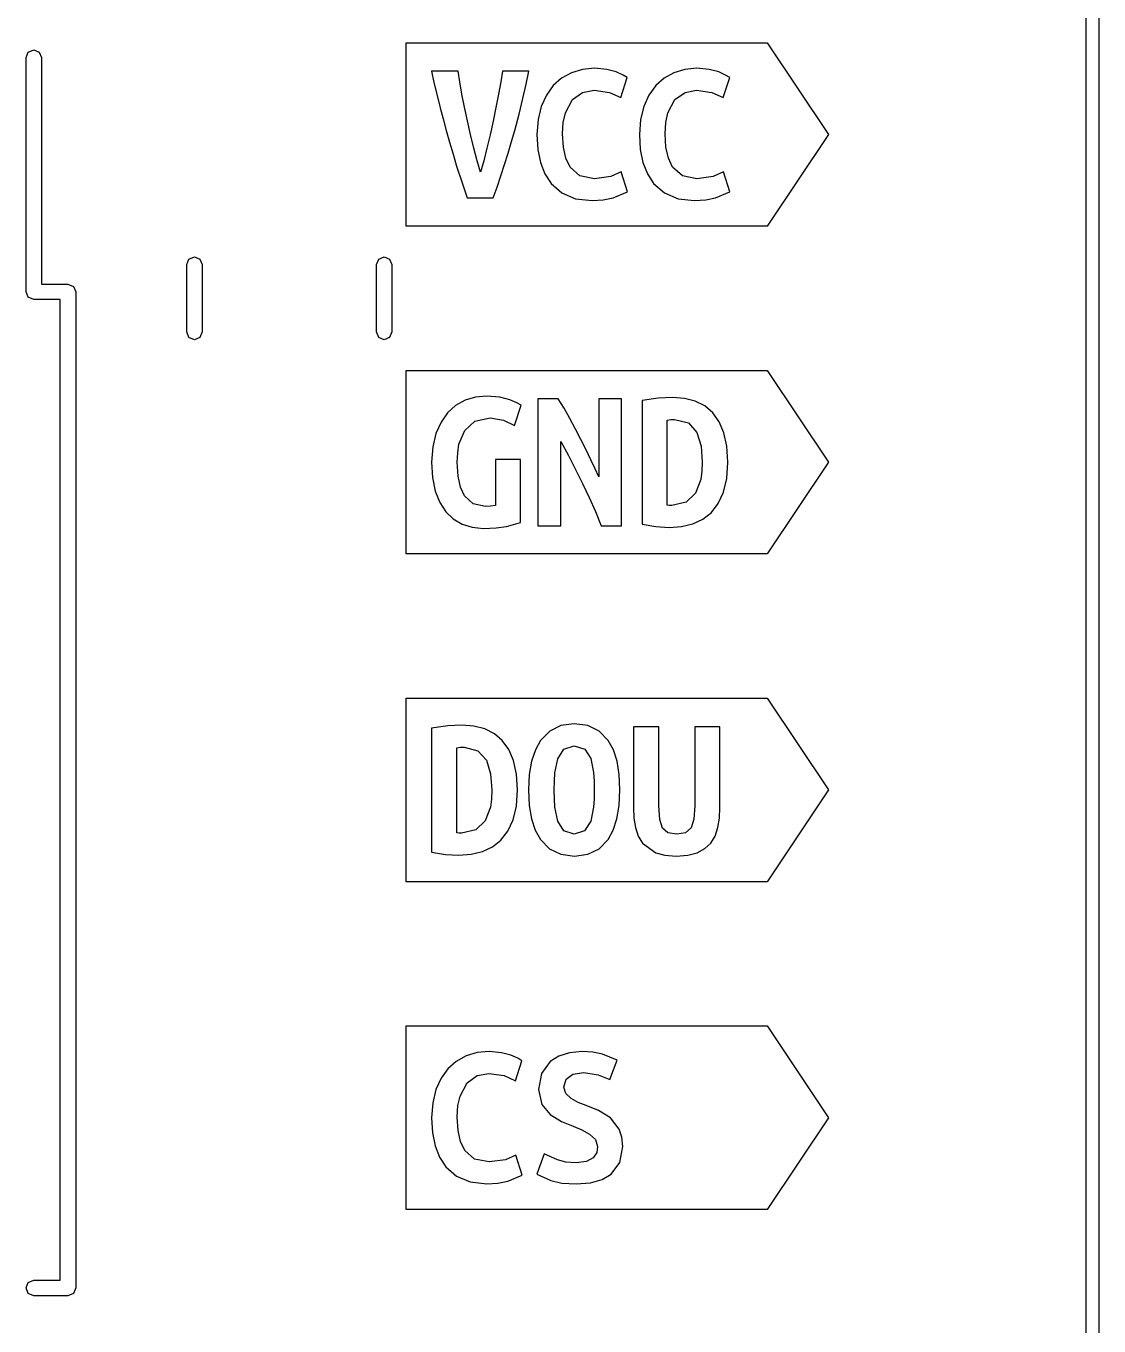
# Model space of a CAD drawing. Extents: x 35 to 66.6, y -66.6 to -35.
# Drawn here: x 58.28 to 66.6, y -54.95 to -44.88 of the extents above; entities that cross this region are included whole.
import ezdxf

# ---------------------------------------------------------------- set-up
doc = ezdxf.new("R2010")
doc.units = 0
doc.layers.add('BLACK', color=7, linetype='CONTINUOUS')

msp = doc.modelspace()

# ---------------------------------------------------------------- linework, layer by layer
at = {"layer": 'BLACK', "linetype": 'CONTINUOUS'}
for p, q in [((66.598, -35.052), (66.598, -66.548)), ((66.498, -66.498), (66.498, -37.5727)), ((61.2292, -46.4318), (61.2292, -45.0094)), ((61.2292, -45.0094), (61.4276, -45.0094)), ((61.4276, -45.0094), (63.8297, -45.0094)), ((63.8297, -45.0094), (64.0282, -45.0094)), ((64.0282, -45.0094), (64.5023, -45.7206)), ((58.285, -45.125), (58.3026, -45.0826)), ((58.285, -46.94), (58.285, -45.125)), ((58.3026, -45.0826), (58.345, -45.065)), ((58.345, -45.065), (58.3874, -45.0826)), ((58.3874, -45.0826), (58.405, -45.125)), ((58.405, -45.125), (58.405, -46.88)), ((61.634, -45.2301), (61.4276, -45.2301)), ((61.4276, -45.2301), (61.4459, -45.319)), ((61.6459, -45.3124), (61.634, -45.2301)), ((61.9769, -45.2301), (61.9626, -45.3126)), ((62.1817, -45.2301), (61.9769, -45.2301)), ((62.1605, -45.3309), (62.1817, -45.2301)), ((62.5966, -45.2164), (62.5111, -45.242)), ((62.6897, -45.2079), (62.5966, -45.2164)), ((62.7841, -45.2166), (62.6897, -45.2079)), ((62.858, -45.2364), (62.7841, -45.2166)), ((63.3904, -45.2164), (63.3048, -45.242)), ((63.4834, -45.2079), (63.3904, -45.2164)), ((63.5779, -45.2166), (63.4834, -45.2079)), ((63.6517, -45.2364), (63.5779, -45.2166)), ((61.4459, -45.319), (61.4721, -45.4301)), ((61.6626, -45.4071), (61.6459, -45.3124)), ((61.9626, -45.3126), (61.9452, -45.4079)), ((62.1349, -45.4428), (62.1605, -45.3309)), ((62.4349, -45.2841), (62.3698, -45.342)), ((62.5111, -45.242), (62.4349, -45.2841)), ((62.9111, -45.2602), (62.858, -45.2364)), ((62.8929, -45.4349), (62.9437, -45.2793)), ((62.9437, -45.2793), (62.9111, -45.2602)), ((63.2286, -45.2841), (63.1636, -45.342)), ((63.3048, -45.242), (63.2286, -45.2841)), ((63.7049, -45.2602), (63.6517, -45.2364)), ((63.6866, -45.4349), (63.7374, -45.2793)), ((63.7374, -45.2793), (63.7049, -45.2602)), ((61.4721, -45.4301), (61.4931, -45.5133)), ((61.6826, -45.5095), (61.6626, -45.4071)), ((61.9452, -45.4079), (61.9253, -45.5109)), ((62.3168, -45.4152), (62.2769, -45.5031)), ((62.3698, -45.342), (62.3168, -45.4152)), ((62.519, -45.45), (62.5968, -45.3944)), ((62.5968, -45.3944), (62.6865, -45.3777)), ((62.6865, -45.3777), (62.8048, -45.3944)), ((62.8048, -45.3944), (62.8929, -45.4349)), ((63.1106, -45.4152), (63.0707, -45.5031)), ((63.1636, -45.342), (63.1106, -45.4152)), ((63.3128, -45.45), (63.3906, -45.3944)), ((63.3906, -45.3944), (63.4803, -45.3777)), ((63.4803, -45.3777), (63.5985, -45.3944)), ((63.5985, -45.3944), (63.6866, -45.4349)), ((61.4931, -45.5133), (61.5158, -45.5998)), ((61.7046, -45.6151), (61.6826, -45.5095)), ((61.9253, -45.5109), (61.9039, -45.6166)), ((62.1051, -45.5633), (62.1349, -45.4428)), ((62.2769, -45.5031), (62.2519, -45.6051)), ((62.4635, -45.5539), (62.519, -45.45)), ((63.0707, -45.5031), (63.0457, -45.6051)), ((63.2572, -45.5539), (63.3128, -45.45)), ((61.5158, -45.5998), (61.5403, -45.6897)), ((61.7285, -45.7214), (61.7046, -45.6151)), ((61.9039, -45.6166), (61.8809, -45.723)), ((62.0714, -45.6897), (62.1051, -45.5633)), ((62.2519, -45.6051), (62.2436, -45.7206)), ((62.442, -45.7159), (62.4474, -45.627)), ((62.4474, -45.627), (62.4635, -45.5539)), ((63.0457, -45.6051), (63.0374, -45.7206)), ((63.2358, -45.7159), (63.2412, -45.627)), ((63.2412, -45.627), (63.2572, -45.5539)), ((61.5403, -45.6897), (61.5663, -45.7813)), ((61.7539, -45.8262), (61.7285, -45.7214)), ((61.8809, -45.723), (61.8563, -45.8278)), ((62.0468, -45.7764), (62.0714, -45.6897)), ((62.2436, -45.7206), (62.2505, -45.8366)), ((62.4485, -45.8193), (62.442, -45.7159)), ((63.0374, -45.7206), (63.0442, -45.8366)), ((63.2422, -45.8193), (63.2358, -45.7159)), ((64.5023, -45.7206), (64.0282, -46.4318)), ((61.5663, -45.7813), (61.5933, -45.8731)), ((61.7799, -45.9248), (61.7539, -45.8262)), ((61.8563, -45.8278), (61.8309, -45.926)), ((62.0206, -45.8643), (62.0468, -45.7764)), ((62.2505, -45.8366), (62.271, -45.9385)), ((62.4678, -45.9053), (62.4485, -45.8193)), ((63.0442, -45.8366), (63.0647, -45.9385)), ((63.2615, -45.9053), (63.2422, -45.8193)), ((61.5933, -45.8731), (61.6213, -45.9651)), ((61.8055, -46.0127), (61.7799, -45.9248)), ((61.8309, -45.926), (61.8055, -46.0127)), ((61.9928, -45.9532), (62.0206, -45.8643)), ((62.271, -45.9385), (62.3052, -46.0263)), ((62.5, -45.9738), (62.4678, -45.9053)), ((63.0647, -45.9385), (63.099, -46.0263)), ((63.2937, -45.9738), (63.2615, -45.9053)), ((61.6213, -45.9651), (61.663, -46.0961)), ((61.9639, -46.0416), (61.9928, -45.9532)), ((62.3052, -46.0263), (62.3531, -46.1)), ((62.5764, -46.0411), (62.5, -45.9738)), ((62.6897, -46.0635), (62.5764, -46.0411)), ((62.8961, -46.0111), (62.8159, -46.0461)), ((62.9453, -46.1651), (62.8961, -46.0111)), ((63.099, -46.0263), (63.1469, -46.1)), ((63.3701, -46.0411), (63.2937, -45.9738)), ((63.4834, -46.0635), (63.3701, -46.0411)), ((63.6898, -46.0111), (63.6096, -46.0461)), ((63.739, -46.1651), (63.6898, -46.0111)), ((61.663, -46.0961), (61.7023, -46.2127)), ((61.9039, -46.2127), (61.9342, -46.1282)), ((61.9342, -46.1282), (61.9639, -46.0416)), ((62.3531, -46.1), (62.4371, -46.1741)), ((62.8159, -46.0461), (62.6897, -46.0635)), ((63.1469, -46.1), (63.2309, -46.1741)), ((63.6096, -46.0461), (63.4834, -46.0635)), ((61.7023, -46.2127), (61.9039, -46.2127)), ((62.4371, -46.1741), (62.5429, -46.2186)), ((62.5429, -46.2186), (62.6706, -46.2334)), ((62.6706, -46.2334), (62.7574, -46.228)), ((62.7574, -46.228), (62.8334, -46.212)), ((62.8334, -46.212), (62.9453, -46.1651)), ((63.2309, -46.1741), (63.3367, -46.2186)), ((63.3367, -46.2186), (63.4644, -46.2334)), ((63.4644, -46.2334), (63.5511, -46.228)), ((63.5511, -46.228), (63.6271, -46.212)), ((63.6271, -46.212), (63.739, -46.1651)), ((61.4276, -46.4318), (61.2292, -46.4318)), ((61.7023, -46.4318), (61.4276, -46.4318)), ((62.6706, -46.4318), (61.7023, -46.4318)), ((63.4644, -46.4318), (62.6706, -46.4318)), ((63.8297, -46.4318), (63.4644, -46.4318)), ((64.0282, -46.4318), (63.8297, -46.4318)), ((59.53, -46.7287), (59.5476, -46.6863)), ((59.53, -47.2513), (59.53, -46.7287)), ((59.5476, -46.6863), (59.59, -46.6687)), ((59.59, -46.6687), (59.6324, -46.6863)), ((59.6324, -46.6863), (59.65, -46.7287)), ((59.65, -46.7287), (59.65, -47.2513)), ((61, -46.7287), (61.0176, -46.6863)), ((61, -47.2513), (61, -46.7287)), ((61.0176, -46.6863), (61.06, -46.6687)), ((61.06, -46.6687), (61.1024, -46.6863)), ((61.1024, -46.6863), (61.12, -46.7287)), ((61.12, -46.7287), (61.12, -47.2513)), ((58.3026, -46.9824), (58.285, -46.94)), ((58.285, -46.94), (58.285, -46.94)), ((58.405, -46.88), (58.61, -46.88)), ((58.61, -46.88), (58.6524, -46.8976)), ((58.6524, -46.8976), (58.67, -46.94)), ((58.67, -46.94), (58.67, -50.8)), ((58.345, -47), (58.3026, -46.9824)), ((58.55, -47), (58.345, -47)), ((58.55, -50.8), (58.55, -47)), ((59.5476, -47.2937), (59.53, -47.2513)), ((59.59, -47.3113), (59.5476, -47.2937)), ((59.6324, -47.2937), (59.59, -47.3113)), ((59.65, -47.2513), (59.6324, -47.2937)), ((61.0176, -47.2937), (61, -47.2513)), ((61.06, -47.3113), (61.0176, -47.2937)), ((61.1024, -47.2937), (61.06, -47.3113)), ((61.12, -47.2513), (61.1024, -47.2937)), ((61.2292, -48.9718), (61.2292, -47.5494)), ((61.2292, -47.5494), (61.4276, -47.5494)), ((61.4276, -47.5494), (63.8297, -47.5494)), ((63.8297, -47.5494), (64.0282, -47.5494)), ((64.0282, -47.5494), (64.5023, -48.2606)), ((61.8531, -47.7479), (61.767, -47.756)), ((61.9555, -47.7566), (61.8531, -47.7479)), ((61.6138, -47.8211), (61.5515, -47.878)), ((61.6864, -47.7804), (61.6138, -47.8211)), ((61.767, -47.756), (61.6864, -47.7804)), ((62.0341, -47.7764), (61.9555, -47.7566)), ((62.0888, -47.8002), (62.0341, -47.7764)), ((62.0706, -47.9749), (62.1214, -47.8193)), ((62.1214, -47.8193), (62.0888, -47.8002)), ((62.4087, -47.7701), (62.2515, -47.7701)), ((62.2515, -47.7701), (62.2515, -48.7527)), ((62.4532, -47.8429), (62.4087, -47.7701)), ((62.4976, -47.9217), (62.4532, -47.8429)), ((62.8992, -47.7701), (62.723, -47.7701)), ((62.723, -47.7701), (62.723, -48.3749)), ((62.8992, -48.7527), (62.8992, -47.7701)), ((63.1834, -47.7637), (63.058, -47.7828)), ((63.058, -47.7828), (63.058, -48.7416)), ((63.2929, -47.759), (63.1834, -47.7637)), ((63.3856, -47.7661), (63.2929, -47.759)), ((63.4699, -47.7875), (63.3856, -47.7661)), ((63.544, -47.8243), (63.4699, -47.7875)), ((63.6057, -47.8772), (63.544, -47.8243)), ((61.5003, -47.9509), (61.461, -48.0392)), ((61.5515, -47.878), (61.5003, -47.9509)), ((61.684, -48.0138), (61.7626, -47.9431)), ((61.7626, -47.9431), (61.8801, -47.9177)), ((61.8801, -47.9177), (61.9848, -47.9352)), ((61.9848, -47.9352), (62.0706, -47.9749)), ((62.5415, -48.0032), (62.4976, -47.9217)), ((63.2533, -47.9336), (63.2818, -47.9296)), ((63.2533, -48.594), (63.2533, -47.9336)), ((63.2818, -47.9296), (63.3104, -47.9288)), ((63.3104, -47.9288), (63.4168, -47.9566)), ((63.6551, -47.9467), (63.6057, -47.8772)), ((63.6922, -48.0328), (63.6551, -47.9467)), ((61.461, -48.0392), (61.436, -48.1425)), ((61.6396, -48.1217), (61.684, -48.0138)), ((62.5841, -48.0844), (62.5415, -48.0032)), ((63.4168, -47.9566), (63.4819, -48.0304)), ((63.4819, -48.0304), (63.5152, -48.1368)), ((63.7154, -48.137), (63.6922, -48.0328)), ((61.436, -48.1425), (61.4276, -48.2606)), ((61.6294, -48.1878), (61.6396, -48.1217)), ((62.4278, -48.7527), (62.4278, -48.1003)), ((62.4278, -48.1003), (62.4868, -48.2092)), ((62.6246, -48.1642), (62.5841, -48.0844)), ((63.5152, -48.1368), (63.5247, -48.2606)), ((63.7232, -48.2606), (63.7154, -48.137)), ((61.6261, -48.2606), (61.6294, -48.1878)), ((62.1166, -48.2384), (61.9213, -48.2384)), ((61.9213, -48.2384), (61.9213, -48.5972)), ((62.1166, -48.7289), (62.1166, -48.2384)), ((62.4868, -48.2092), (62.5431, -48.3179)), ((62.6619, -48.2416), (62.6246, -48.1642)), ((62.6951, -48.313), (62.6619, -48.2416)), ((61.4276, -48.2606), (61.4348, -48.3799)), ((61.6322, -48.3678), (61.6261, -48.2606)), ((62.5431, -48.3179), (62.5968, -48.4265)), ((62.723, -48.3749), (62.6951, -48.313)), ((63.5217, -48.3307), (63.5128, -48.3948)), ((63.5247, -48.2606), (63.5217, -48.3307)), ((63.7146, -48.387), (63.7232, -48.2606)), ((64.5023, -48.2606), (64.0282, -48.9718)), ((61.4348, -48.3799), (61.4562, -48.4837)), ((61.6508, -48.4543), (61.6322, -48.3678)), ((61.6816, -48.5202), (61.6508, -48.4543)), ((62.5968, -48.4265), (62.6479, -48.5351)), ((63.5128, -48.3948), (63.4731, -48.5003)), ((63.689, -48.4932), (63.7146, -48.387)), ((61.4562, -48.4837), (61.4907, -48.5718)), ((61.7503, -48.5827), (61.6816, -48.5202)), ((62.6479, -48.5351), (62.6963, -48.6438)), ((63.4731, -48.5003), (63.4001, -48.5702)), ((63.6483, -48.5803), (63.689, -48.4932)), ((61.4907, -48.5718), (61.5372, -48.644)), ((61.5372, -48.644), (61.5949, -48.7004)), ((61.8451, -48.6035), (61.7503, -48.5827)), ((61.8832, -48.6019), (61.8451, -48.6035)), ((61.9213, -48.5972), (61.8832, -48.6019)), ((62.6963, -48.6438), (62.7421, -48.7527)), ((63.2707, -48.5956), (63.2533, -48.594)), ((63.2882, -48.5956), (63.2707, -48.5956)), ((63.4001, -48.5702), (63.2882, -48.5956)), ((63.5285, -48.7017), (63.5946, -48.6496)), ((63.5946, -48.6496), (63.6483, -48.5803)), ((61.5949, -48.7004), (61.6634, -48.7408)), ((61.6634, -48.7408), (61.7418, -48.7652)), ((61.9263, -48.7694), (62.0079, -48.7575)), ((62.0079, -48.7575), (62.1166, -48.7289)), ((62.2515, -48.7527), (62.4278, -48.7527)), ((62.7421, -48.7527), (62.8992, -48.7527)), ((63.058, -48.7416), (63.1651, -48.7599)), ((63.1651, -48.7599), (63.2675, -48.7654)), ((63.2675, -48.7654), (63.3634, -48.7585)), ((63.3634, -48.7585), (63.4509, -48.7377)), ((63.4509, -48.7377), (63.5285, -48.7017)), ((61.7418, -48.7652), (61.8293, -48.7734)), ((61.8293, -48.7734), (61.9263, -48.7694)), ((61.4276, -48.9718), (61.2292, -48.9718)), ((61.8293, -48.9718), (61.4276, -48.9718)), ((62.7421, -48.9718), (61.8293, -48.9718)), ((63.2675, -48.9718), (62.7421, -48.9718)), ((63.8297, -48.9718), (63.2675, -48.9718)), ((64.0282, -48.9718), (63.8297, -48.9718)), ((61.2292, -51.5118), (61.2292, -50.0894)), ((61.2292, -50.0894), (61.4276, -50.0894)), ((61.4276, -50.0894), (63.8297, -50.0894)), ((63.8297, -50.0894), (64.0282, -50.0894)), ((64.0282, -50.0894), (64.5023, -50.8006)), ((61.553, -50.3037), (61.4276, -50.3228)), ((61.4276, -50.3228), (61.4276, -51.2816)), ((61.6626, -50.299), (61.553, -50.3037)), ((61.7553, -50.3061), (61.6626, -50.299)), ((61.8396, -50.3275), (61.7553, -50.3061)), ((61.9136, -50.3643), (61.8396, -50.3275)), ((61.9753, -50.4172), (61.9136, -50.3643)), ((62.3427, -50.3454), (62.2722, -50.4172)), ((62.4295, -50.3022), (62.3427, -50.3454)), ((62.5325, -50.2879), (62.4295, -50.3022)), ((62.6387, -50.3022), (62.5325, -50.2879)), ((62.7266, -50.3454), (62.6387, -50.3022)), ((62.7961, -50.4172), (62.7266, -50.3454)), ((63.1882, -50.3101), (62.9913, -50.3101)), ((62.9913, -50.3101), (62.9913, -50.9371)), ((63.1882, -50.9244), (63.1882, -50.3101)), ((63.6612, -50.3101), (63.466, -50.3101)), ((63.466, -50.3101), (63.466, -50.9229)), ((63.6612, -50.9371), (63.6612, -50.3101)), ((61.6229, -50.4736), (61.6515, -50.4696)), ((61.6229, -51.134), (61.6229, -50.4736)), ((61.6515, -50.4696), (61.68, -50.4688)), ((61.68, -50.4688), (61.7864, -50.4966)), ((62.0247, -50.4867), (61.9753, -50.4172)), ((62.2722, -50.4172), (62.2312, -50.4897)), ((62.4516, -50.4847), (62.5325, -50.4577)), ((62.5325, -50.4577), (62.6135, -50.4847)), ((62.8356, -50.4897), (62.7961, -50.4172)), ((61.7864, -50.4966), (61.8515, -50.5704)), ((61.8515, -50.5704), (61.8848, -50.6768)), ((62.0618, -50.5728), (62.0247, -50.4867)), ((62.0851, -50.677), (62.0618, -50.5728)), ((62.2312, -50.4897), (62.2019, -50.5778)), ((62.3825, -50.6673), (62.4047, -50.5585)), ((62.4047, -50.5585), (62.4516, -50.4847)), ((62.6135, -50.4847), (62.6603, -50.5577)), ((62.6603, -50.5577), (62.6825, -50.6665)), ((62.8639, -50.5778), (62.8356, -50.4897)), ((62.2019, -50.5778), (62.1844, -50.6814)), ((62.3783, -50.7316), (62.3825, -50.6673)), ((62.6825, -50.6665), (62.6867, -50.7314)), ((62.8809, -50.6814), (62.8639, -50.5778)), ((61.8848, -50.6768), (61.8944, -50.8006)), ((62.0928, -50.8006), (62.0851, -50.677)), ((62.1844, -50.6814), (62.1785, -50.8006)), ((62.377, -50.8006), (62.3783, -50.7316)), ((62.6867, -50.7314), (62.6881, -50.8006)), ((62.8865, -50.8006), (62.8809, -50.6814)), ((58.55, -54.6), (58.55, -50.8)), ((58.67, -50.8), (58.67, -54.66)), ((61.8914, -50.8707), (61.8824, -50.9348)), ((61.8944, -50.8006), (61.8914, -50.8707)), ((62.0843, -50.927), (62.0928, -50.8006)), ((62.1785, -50.8006), (62.1842, -50.9198)), ((62.3783, -50.8699), (62.377, -50.8006)), ((62.3825, -50.9348), (62.3783, -50.8699)), ((62.6867, -50.8697), (62.6825, -50.934)), ((62.6881, -50.8006), (62.6867, -50.8697)), ((62.8808, -50.9198), (62.8865, -50.8006)), ((64.5023, -50.8006), (64.0282, -51.5118)), ((61.8824, -50.9348), (61.8428, -51.0403)), ((62.0587, -51.0332), (62.0843, -50.927)), ((62.1842, -50.9198), (62.2013, -51.0235)), ((62.4047, -51.0435), (62.3825, -50.9348)), ((62.6825, -50.934), (62.6603, -51.0427)), ((62.8635, -51.0235), (62.8808, -50.9198)), ((62.9913, -50.9371), (62.9953, -51.0189)), ((63.1945, -51.0284), (63.1882, -50.9244)), ((63.466, -50.9229), (63.4596, -51.0268)), ((63.6573, -51.0189), (63.6612, -50.9371)), ((61.8428, -51.0403), (61.7697, -51.1102)), ((62.018, -51.1203), (62.0587, -51.0332)), ((62.2013, -51.0235), (62.2299, -51.1115)), ((62.4516, -51.1165), (62.4047, -51.0435)), ((62.6603, -51.0427), (62.6127, -51.1165)), ((62.8348, -51.1115), (62.8635, -51.0235)), ((62.9953, -51.0189), (63.0072, -51.0927)), ((63.2159, -51.0959), (63.1945, -51.0284)), ((63.4596, -51.0268), (63.4374, -51.0951)), ((63.6454, -51.0927), (63.6573, -51.0189)), ((61.6404, -51.1356), (61.6229, -51.134)), ((61.6578, -51.1356), (61.6404, -51.1356)), ((61.7697, -51.1102), (61.6578, -51.1356)), ((61.9642, -51.1896), (62.018, -51.1203)), ((62.2299, -51.1115), (62.2698, -51.184)), ((62.5325, -51.1435), (62.4516, -51.1165)), ((62.6127, -51.1165), (62.5325, -51.1435)), ((62.7945, -51.184), (62.8348, -51.1115)), ((63.0072, -51.0927), (63.0286, -51.1574)), ((63.0286, -51.1574), (63.0612, -51.2118)), ((63.258, -51.1324), (63.2159, -51.0959)), ((63.3263, -51.1435), (63.258, -51.1324)), ((63.3945, -51.1324), (63.3263, -51.1435)), ((63.4374, -51.0951), (63.3945, -51.1324)), ((63.5898, -51.2118), (63.6235, -51.1574)), ((63.6235, -51.1574), (63.6454, -51.0927)), ((61.733, -51.2985), (61.8205, -51.2777)), ((61.8205, -51.2777), (61.8981, -51.2417)), ((61.8981, -51.2417), (61.9642, -51.1896)), ((62.2698, -51.184), (62.3397, -51.2559)), ((62.3397, -51.2559), (62.4278, -51.299)), ((62.6378, -51.299), (62.7246, -51.2559)), ((62.7246, -51.2559), (62.7945, -51.184)), ((63.0612, -51.2118), (63.1636, -51.2872)), ((63.485, -51.2872), (63.5438, -51.2552)), ((63.5438, -51.2552), (63.5898, -51.2118)), ((61.4276, -51.2816), (61.5348, -51.2999)), ((61.5348, -51.2999), (61.6372, -51.3054)), ((61.6372, -51.3054), (61.733, -51.2985)), ((62.4278, -51.299), (62.5341, -51.3134)), ((62.5341, -51.3134), (62.6378, -51.299)), ((63.1636, -51.2872), (63.2356, -51.3068)), ((63.2356, -51.3068), (63.3231, -51.3134)), ((63.3231, -51.3134), (63.412, -51.3068)), ((63.412, -51.3068), (63.485, -51.2872)), ((61.4276, -51.5118), (61.2292, -51.5118)), ((61.6372, -51.5118), (61.4276, -51.5118)), ((62.5341, -51.5118), (61.6372, -51.5118)), ((63.3231, -51.5118), (62.5341, -51.5118)), ((63.8297, -51.5118), (63.3231, -51.5118)), ((64.0282, -51.5118), (63.8297, -51.5118)), ((61.2292, -54.0518), (61.2292, -52.6294)), ((61.2292, -52.6294), (61.4276, -52.6294)), ((61.4276, -52.6294), (63.8297, -52.6294)), ((63.8297, -52.6294), (64.0282, -52.6294)), ((64.0282, -52.6294), (64.5023, -53.3406)), ((61.6951, -52.862), (61.6189, -52.9041)), ((61.7807, -52.8364), (61.6951, -52.862)), ((61.8737, -52.8279), (61.7807, -52.8364)), ((61.9682, -52.8366), (61.8737, -52.8279)), ((62.042, -52.8564), (61.9682, -52.8366)), ((62.0952, -52.8802), (62.042, -52.8564)), ((62.1277, -52.8993), (62.0952, -52.8802)), ((62.4133, -52.8624), (62.346, -52.9056)), ((62.4956, -52.8365), (62.4133, -52.8624)), ((62.5929, -52.8279), (62.4956, -52.8365)), ((62.6776, -52.833), (62.5929, -52.8279)), ((62.7508, -52.8485), (62.6776, -52.833)), ((62.8643, -52.8945), (62.7508, -52.8485)), ((61.5538, -52.962), (61.5009, -53.0352)), ((61.6189, -52.9041), (61.5538, -52.962)), ((62.0769, -53.0549), (62.1277, -52.8993)), ((62.346, -52.9056), (62.2787, -52.9985)), ((62.5207, -53.0039), (62.6071, -52.9914)), ((62.6071, -52.9914), (62.7191, -53.0072)), ((62.8072, -53.0453), (62.8643, -52.8945)), ((61.5009, -53.0352), (61.461, -53.1231)), ((61.6475, -53.1739), (61.7031, -53.07)), ((61.7031, -53.07), (61.7808, -53.0144)), ((61.7808, -53.0144), (61.8705, -52.9977)), ((61.8705, -52.9977), (61.9888, -53.0144)), ((61.9888, -53.0144), (62.0769, -53.0549)), ((62.2787, -52.9985), (62.2563, -53.1215)), ((62.4516, -53.1041), (62.4689, -53.0415)), ((62.4689, -53.0415), (62.5207, -53.0039)), ((62.7191, -53.0072), (62.8072, -53.0453)), ((61.461, -53.1231), (61.436, -53.2251)), ((61.6314, -53.247), (61.6475, -53.1739)), ((62.2563, -53.1215), (62.2817, -53.2382)), ((62.4674, -53.1541), (62.4516, -53.1041)), ((62.5079, -53.1922), (62.4674, -53.1541)), ((62.5635, -53.2216), (62.5079, -53.1922)), ((61.436, -53.2251), (61.4276, -53.3406)), ((61.6261, -53.3359), (61.6314, -53.247)), ((62.2817, -53.2382), (62.346, -53.3168)), ((62.6246, -53.2454), (62.5635, -53.2216)), ((62.7206, -53.2843), (62.6246, -53.2454)), ((62.8127, -53.3414), (62.7206, -53.2843)), ((61.4276, -53.3406), (61.4345, -53.4566)), ((61.6325, -53.4393), (61.6261, -53.3359)), ((62.346, -53.3168), (62.4325, -53.3692)), ((62.4325, -53.3692), (62.5246, -53.4057)), ((62.8818, -53.4303), (62.8127, -53.3414)), ((64.5023, -53.3406), (64.0282, -54.0518)), ((61.4345, -53.4566), (61.455, -53.5585)), ((61.6518, -53.5253), (61.6325, -53.4393)), ((62.5246, -53.4057), (62.5913, -53.4335)), ((62.5913, -53.4335), (62.6516, -53.4668)), ((62.6516, -53.4668), (62.696, -53.5089)), ((62.902, -53.4904), (62.8818, -53.4303)), ((62.9088, -53.5645), (62.902, -53.4904)), ((61.455, -53.5585), (61.4892, -53.6463)), ((61.684, -53.5938), (61.6518, -53.5253)), ((61.7604, -53.6611), (61.684, -53.5938)), ((62.696, -53.5089), (62.7135, -53.5629)), ((62.7135, -53.5629), (62.7064, -53.6097)), ((62.8863, -53.6869), (62.9088, -53.5645)), ((61.4892, -53.6463), (61.5372, -53.72)), ((61.8737, -53.6835), (61.7604, -53.6611)), ((61.9999, -53.6661), (61.8737, -53.6835)), ((62.0801, -53.6311), (61.9999, -53.6661)), ((62.1293, -53.7851), (62.0801, -53.6311)), ((62.2992, -53.62), (62.242, -53.7788)), ((62.4016, -53.6676), (62.2992, -53.62)), ((62.4676, -53.6843), (62.4016, -53.6676)), ((62.5468, -53.6899), (62.4676, -53.6843)), ((62.6286, -53.6796), (62.5468, -53.6899)), ((62.6802, -53.651), (62.6286, -53.6796)), ((62.7064, -53.6097), (62.6802, -53.651)), ((62.8191, -53.778), (62.8863, -53.6869)), ((61.5372, -53.72), (61.6211, -53.7941)), ((61.6211, -53.7941), (61.727, -53.8386)), ((62.0174, -53.832), (62.1293, -53.7851)), ((62.242, -53.7788), (62.3516, -53.8272)), ((62.749, -53.8199), (62.8191, -53.778)), ((61.727, -53.8386), (61.8547, -53.8534)), ((61.8547, -53.8534), (61.9414, -53.848)), ((61.9414, -53.848), (62.0174, -53.832)), ((62.3516, -53.8272), (62.4369, -53.8468)), ((62.4369, -53.8468), (62.5468, -53.8534)), ((62.5468, -53.8534), (62.6582, -53.845)), ((62.6582, -53.845), (62.749, -53.8199)), ((61.4276, -54.0518), (61.2292, -54.0518)), ((61.8547, -54.0518), (61.4276, -54.0518)), ((62.5468, -54.0518), (61.8547, -54.0518)), ((63.8297, -54.0518), (62.5468, -54.0518)), ((64.0282, -54.0518), (63.8297, -54.0518)), ((58.3026, -54.6176), (58.345, -54.6)), ((58.345, -54.6), (58.55, -54.6)), ((58.285, -54.66), (58.3026, -54.6176)), ((58.3026, -54.7024), (58.285, -54.66)), ((58.345, -54.72), (58.3026, -54.7024)), ((58.6524, -54.7024), (58.61, -54.72)), ((58.67, -54.66), (58.6524, -54.7024)), ((58.61, -54.72), (58.345, -54.72))]:
    msp.add_line(p, q, dxfattribs=at)

doc.saveas('drawing.dxf')
